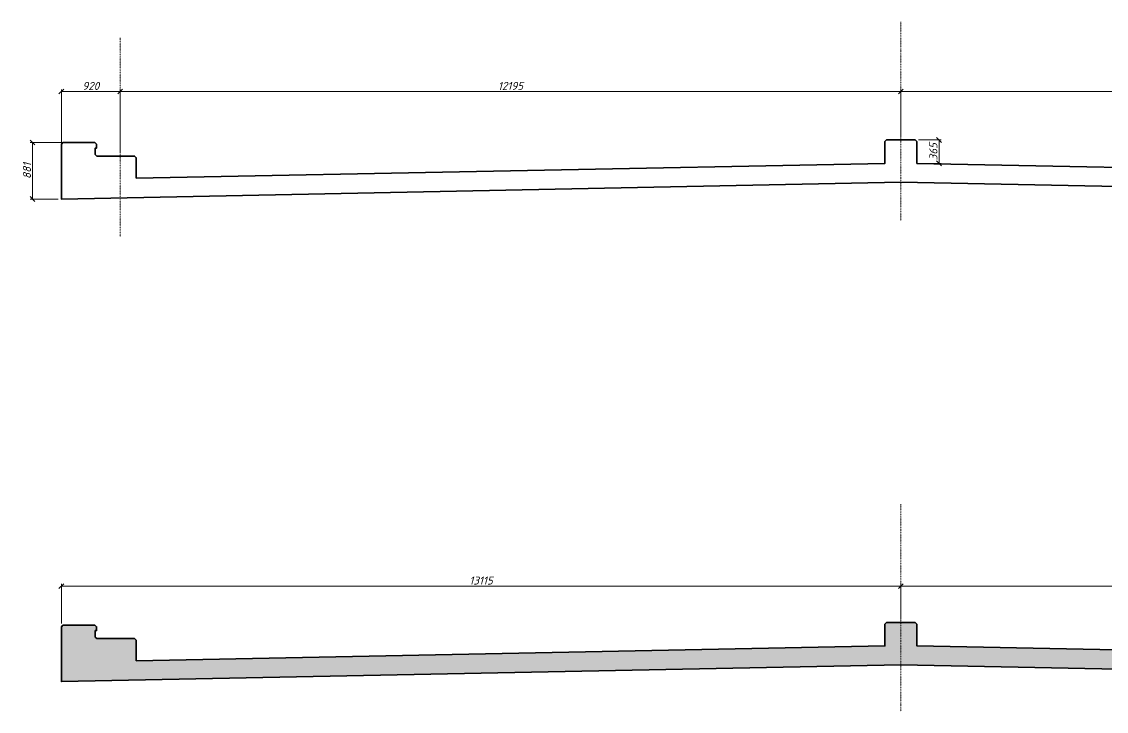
# Model space of a CAD drawing. Header units: millimetres. Extents: x -2273229 to 69798, y -750941 to 41219.
# Drawn here: x 23014 to 39958, y 30446 to 41219 of the extents above; entities that cross this region are included whole.
import ezdxf

# ---------------------------------------------------------------- set-up
doc = ezdxf.new("R2010")
doc.units = ezdxf.units.MM
doc.linetypes.add('DASHDOT', pattern=[25.4, 12.7, -6.35, 0, -6.35])
for name, color, linetype, lineweight in [('$Оси', 1, 'DASHDOT', 13), ('$Размеры', 5, 'Continuous', 13), ('$Слои конструкции', 7, 'Continuous', 35), ('$Тонкие', 8, 'Continuous', 13)]:
    doc.layers.add(name, color=color, linetype=linetype, lineweight=lineweight)
doc.styles.add('@ТРАНСПРОЕКТ', font='isocpeur.ttf', dxfattribs={"oblique": 15})
doc.dimstyles.new('@TN  1-50', dxfattribs={"dimscale": 50, "dimtxt": 2.5, "dimasz": 1.5, "dimexe": 0.7, "dimexo": 1, "dimgap": 0.5, "dimtad": 1, "dimdec": 0, "dimzin": 0, "dimdsep": 46, "dimtxsty": '@ТРАНСПРОЕКТ', "dimblk": 'OBLIQUE', "dimcen": 0, "dimclrd": 5, "dimclre": 5, "dimclrt": 5, "dimaunit": 1, "dimadec": 3, "dimazin": 0, "dimtfac": 1, "dimtdec": 0, "dimtofl": 0, "dimtmove": 0, "dimatfit": 3, "dimfxl": 1, "dimtolj": 1, "dimtzin": 0, "dimlwd": 13, "dimlwe": 13, "dimarcsym": 0})

# ---------------------------------------------------------------- blocks, each defined once
blk = doc.blocks.new('_Oblique')
at = {"color": 0, "linetype": 'ByBlock', "lineweight": -2}
blk.add_line((-0.5, -0.5), (0.5, 0.5), dxfattribs=at)
blk = doc.blocks.new('*D100')
at = {"layer": '$Размеры', "color": 5, "linetype": 'Continuous', "lineweight": 13, "transparency": 16777216}
for p, q in [((36748, 31882), (36748, 32437)), ((36748, 32402), (49563, 32402)), ((49563, 31815), (49563, 32437))]:
    blk.add_line(p, q, dxfattribs=at)
at = {"layer": 'Defpoints', "color": 0, "transparency": 16777216}
for p in [(49563, 32402), (36748, 31832), (49563, 31765)]:
    blk.add_point(p, dxfattribs=at)
at = {"layer": '$Размеры', "color": 5, "lineweight": 13, "transparency": 16777216, "xscale": 75, "yscale": 75, "zscale": 75, "rotation": 180}
blk.add_blockref('_Oblique', (36748, 32402), dxfattribs=at)
at = {"layer": '$Размеры', "color": 5, "lineweight": 13, "transparency": 16777216, "xscale": 75, "yscale": 75, "zscale": 75}
blk.add_blockref('_Oblique', (49563, 32402), dxfattribs=at)
at = {"layer": '$Размеры', "color": 5, "transparency": 16777216, "insert": (43155, 32489), "char_height": 125, "attachment_point": 5, "style": '@ТРАНСПРОЕКТ'}
blk.add_mtext('\\A1;12815', dxfattribs=at)
blk = doc.blocks.new('*D101')
at = {"layer": '$Размеры', "color": 5, "linetype": 'Continuous', "lineweight": 13, "transparency": 16777216}
for p, q in [((23633, 31816), (23633, 32437)), ((36748, 32402), (23633, 32402)), ((36748, 31882), (36748, 32437))]:
    blk.add_line(p, q, dxfattribs=at)
at = {"layer": 'Defpoints', "color": 0, "transparency": 16777216}
for p in [(23633, 32402), (23633, 31766), (36748, 31832)]:
    blk.add_point(p, dxfattribs=at)
at = {"layer": '$Размеры', "color": 5, "lineweight": 13, "transparency": 16777216, "xscale": 75, "yscale": 75, "zscale": 75, "rotation": 180}
blk.add_blockref('_Oblique', (23633, 32402), dxfattribs=at)
at = {"layer": '$Размеры', "color": 5, "lineweight": 13, "transparency": 16777216, "xscale": 75, "yscale": 75, "zscale": 75}
blk.add_blockref('_Oblique', (36748, 32402), dxfattribs=at)
at = {"layer": '$Размеры', "color": 5, "transparency": 16777216, "insert": (30190, 32489), "char_height": 125, "attachment_point": 5, "style": '@ТРАНСПРОЕКТ'}
blk.add_mtext('\\A1;13115', dxfattribs=at)
blk = doc.blocks.new('*D155')
at = {"layer": '$Размеры', "color": 5, "linetype": 'Continuous', "lineweight": 13, "transparency": 16777216}
for p, q in [((24553, 39170), (24553, 40162)), ((36748, 40031), (36748, 40162)), ((24553, 40127), (36748, 40127))]:
    blk.add_line(p, q, dxfattribs=at)
at = {"layer": 'Defpoints', "color": 0, "transparency": 16777216}
for p in [(36748, 40127), (36748, 39981), (24553, 39120)]:
    blk.add_point(p, dxfattribs=at)
at = {"layer": '$Размеры', "color": 5, "lineweight": 13, "transparency": 16777216, "xscale": 75, "yscale": 75, "zscale": 75, "rotation": 180}
blk.add_blockref('_Oblique', (24553, 40127), dxfattribs=at)
at = {"layer": '$Размеры', "color": 5, "lineweight": 13, "transparency": 16777216, "xscale": 75, "yscale": 75, "zscale": 75}
blk.add_blockref('_Oblique', (36748, 40127), dxfattribs=at)
at = {"layer": '$Размеры', "color": 5, "transparency": 16777216, "insert": (30650, 40215), "char_height": 125, "attachment_point": 5, "style": '@ТРАНСПРОЕКТ'}
blk.add_mtext('\\A1;12195', dxfattribs=at)
blk = doc.blocks.new('*D156')
at = {"layer": '$Размеры', "color": 5, "linetype": 'Continuous', "lineweight": 13, "transparency": 16777216}
for p, q in [((36748, 39421), (36748, 40162)), ((48943, 39170), (48943, 40162)), ((36748, 40127), (48943, 40127))]:
    blk.add_line(p, q, dxfattribs=at)
at = {"layer": 'Defpoints', "color": 0, "transparency": 16777216}
for p in [(48943, 40127), (36748, 39371), (48943, 39120)]:
    blk.add_point(p, dxfattribs=at)
at = {"layer": '$Размеры', "color": 5, "lineweight": 13, "transparency": 16777216, "xscale": 75, "yscale": 75, "zscale": 75, "rotation": 180}
blk.add_blockref('_Oblique', (36748, 40127), dxfattribs=at)
at = {"layer": '$Размеры', "color": 5, "lineweight": 13, "transparency": 16777216, "xscale": 75, "yscale": 75, "zscale": 75}
blk.add_blockref('_Oblique', (48943, 40127), dxfattribs=at)
at = {"layer": '$Размеры', "color": 5, "transparency": 16777216, "insert": (42845, 40215), "char_height": 125, "attachment_point": 5, "style": '@ТРАНСПРОЕКТ'}
blk.add_mtext('\\A1;12195', dxfattribs=at)
blk = doc.blocks.new('*D157')
at = {"layer": '$Размеры', "color": 5, "linetype": 'Continuous', "lineweight": 13, "transparency": 16777216}
for p, q in [((23633, 39172), (23633, 40162)), ((24553, 39716), (24553, 40162)), ((24553, 40127), (23633, 40127))]:
    blk.add_line(p, q, dxfattribs=at)
at = {"layer": 'Defpoints', "color": 0, "transparency": 16777216}
for p in [(23633, 40127), (24553, 39666), (23633, 39122)]:
    blk.add_point(p, dxfattribs=at)
at = {"layer": '$Размеры', "color": 5, "lineweight": 13, "transparency": 16777216, "xscale": 75, "yscale": 75, "zscale": 75, "rotation": 180}
blk.add_blockref('_Oblique', (23633, 40127), dxfattribs=at)
at = {"layer": '$Размеры', "color": 5, "lineweight": 13, "transparency": 16777216, "xscale": 75, "yscale": 75, "zscale": 75}
blk.add_blockref('_Oblique', (24553, 40127), dxfattribs=at)
at = {"layer": '$Размеры', "color": 5, "transparency": 16777216, "insert": (24093, 40215), "char_height": 125, "attachment_point": 5, "style": '@ТРАНСПРОЕКТ'}
blk.add_mtext('\\A1;920', dxfattribs=at)
blk = doc.blocks.new('*D159')
at = {"layer": '$Размеры', "color": 5, "linetype": 'Continuous', "lineweight": 13, "transparency": 16777216}
for p, q in [((37023, 39371), (37379, 39371)), ((37344, 39371), (37344, 39006)), ((37048, 39006), (37379, 39006))]:
    blk.add_line(p, q, dxfattribs=at)
at = {"layer": 'Defpoints', "color": 0, "transparency": 16777216}
for p in [(36973, 39371), (36998, 39006), (37344, 39006)]:
    blk.add_point(p, dxfattribs=at)
at = {"layer": '$Размеры', "color": 5, "lineweight": 13, "transparency": 16777216, "xscale": 75, "yscale": 75, "zscale": 75}
for p, rotation in [((37344, 39371), 90), ((37344, 39006), 270)]:
    blk.add_blockref('_Oblique', p, dxfattribs=dict(at, rotation=rotation))
at = {"layer": '$Размеры', "color": 5, "transparency": 16777216, "insert": (37256, 39188), "char_height": 125, "attachment_point": 5, "rotation": 90, "style": '@ТРАНСПРОЕКТ'}
blk.add_mtext('\\A1;365', dxfattribs=at)
blk = doc.blocks.new('*D163')
at = {"layer": '$Размеры', "color": 5, "linetype": 'Continuous', "lineweight": 13, "transparency": 16777216}
for p, q in [((23739, 39330), (23148, 39330)), ((23183, 39330), (23183, 38448)), ((23583, 38448), (23148, 38448))]:
    blk.add_line(p, q, dxfattribs=at)
at = {"layer": 'Defpoints', "color": 0, "transparency": 16777216}
for p in [(23789, 39330), (23183, 38448), (23633, 38448)]:
    blk.add_point(p, dxfattribs=at)
at = {"layer": '$Размеры', "color": 5, "lineweight": 13, "transparency": 16777216, "xscale": 75, "yscale": 75, "zscale": 75}
for p, rotation in [((23183, 39330), 90), ((23183, 38448), 270)]:
    blk.add_blockref('_Oblique', p, dxfattribs=dict(at, rotation=rotation))
at = {"layer": '$Размеры', "color": 5, "transparency": 16777216, "insert": (23096, 38889), "char_height": 125, "attachment_point": 5, "rotation": 90, "style": '@ТРАНСПРОЕКТ'}
blk.add_mtext('\\A1;881', dxfattribs=at)

msp = doc.modelspace()

# ---------------------------------------------------------------- hatches: boundary and pattern name
at = {"layer": '$Тонкие'}
h = msp.add_hatch(dxfattribs=at)
h.set_pattern_fill('ANSI35', color=256, scale=500, angle=90)
h.set_pattern_definition([(135, (-2273229.15, -750941.33), (-88.3883476, -88.3883476), []), (135, (-2273229.15, -750852.94), (-88.3883476, -88.3883476), [156.25, -31.25, 0, -31.25])])
h.paths.add_polyline_path([(36997.9, 31467.2), (48692.9, 31233.2), (48692.9, 31556), (48717.9, 31581), (49307.9, 31581), (49332.9, 31606), (49332.9, 31706.2), (49312.9, 31706.2), (49312.9, 31766), (49337.9, 31791), (49537.9, 31791), (49562.9, 31765.2), (49562.9, 30915.7), (36745.9, 31172.1), (23632.9, 30909.8), (23632.9, 31766), (23657.9, 31791), (24157.9, 31791), (24182.9, 31766), (24182.9, 31706.2), (24162.9, 31706.2), (24162.9, 31606), (24187.9, 31581), (24777.9, 31581), (24802.9, 31556), (24802.9, 31233.3), (36497.9, 31467.2), (36497.9, 31807.2), (36522.9, 31832.2), (36972.9, 31832.2), (36997.9, 31807.2)])

# ---------------------------------------------------------------- linework, layer by layer
at = {"layer": '$Оси'}
for p, q in [((36747.9, 41218.6), (36747.9, 38112)), ((24552.8, 40967.4), (24552.8, 37860.8)), ((36747.9, 33680.1), (36747.9, 30446.3))]:
    msp.add_line(p, q, dxfattribs=at)
at = {"layer": '$Слои конструкции', "color": 1}
for points in [[(24802.9, 38771.8), (24802.9, 39094.6), (24777.9, 39119.6), (24187.9, 39119.6), (24162.9, 39144.6), (24162.9, 39244.7), (24182.9, 39244.7), (24182.9, 39304.5), (24157.9, 39329.5), (23657.9, 39329.5), (23632.9, 39304.5), (23632.9, 38448.4), (36747.9, 38710.7), (49562.9, 38454.4)], [(48692.9, 38771.8), (36997.9, 39005.7), (36997.9, 39345.8), (36972.9, 39370.8), (36522.9, 39370.8), (36497.9, 39345.8), (36497.9, 39005.7), (24802.9, 38771.8)]]:
    msp.add_lwpolyline(points, dxfattribs=at)
at = {"layer": '$Слои конструкции'}
for points in [[(24802.9, 31233.3), (24802.9, 31556), (24777.9, 31581), (24187.9, 31581), (24162.9, 31606), (24162.9, 31706.2), (24182.9, 31706.2), (24182.9, 31766), (24157.9, 31791), (23657.9, 31791), (23632.9, 31766), (23632.9, 30909.8), (36747.9, 31172.1), (49562.9, 30915.8)], [(48692.9, 31233.3), (36997.9, 31467.2), (36997.9, 31807.2), (36972.9, 31832.2), (36522.9, 31832.2), (36497.9, 31807.2), (36497.9, 31467.2), (24802.9, 31233.3)]]:
    msp.add_lwpolyline(points, dxfattribs=at)

# ---------------------------------------------------------------- dimensions: what is measured, and where the dimension line sits
at = {"layer": '$Размеры'}
for base, p1, p2, picture, middle in [((23632.9, 40127.3), (24552.8, 39665.9), (23632.9, 39122.2), '*D157', (24092.8, 40214.8)), ((36747.9, 40127.3), (24552.8, 39119.6), (36747.9, 39981.3), '*D155', (30650.3, 40214.8)), ((48942.9, 40127.3), (36747.9, 39370.8), (48942.9, 39119.6), '*D156', (42845.4, 40214.8)), ((23632.9, 32401.8), (36747.9, 31832.2), (23632.9, 31766), '*D101', (30190.4, 32489.3)), ((49562.9, 32401.8), (36747.9, 31832.2), (49562.9, 31765.2), '*D100', (43155.4, 32489.3))]:
    dim = msp.add_linear_dim(base=base, p1=p1, p2=p2, dimstyle='@TN  1-50', dxfattribs=at)
    dim.commit()
    dim.dimension.update_dxf_attribs({"geometry": picture, "text_midpoint": middle})
for base, p1, p2, picture, middle in [((23183.1, 38448.4), (23789.1, 39329.5), (23632.9, 38448.4), '*D163', (23095.6, 38889)), ((37343.8, 39005.7), (36972.9, 39370.8), (36997.9, 39005.7), '*D159', (37256.3, 39188.3))]:
    dim = msp.add_linear_dim(base=base, p1=p1, p2=p2, angle=90, dimstyle='@TN  1-50', dxfattribs=at)
    dim.commit()
    dim.dimension.update_dxf_attribs({"geometry": picture, "text_midpoint": middle})

doc.saveas('drawing.dxf')
